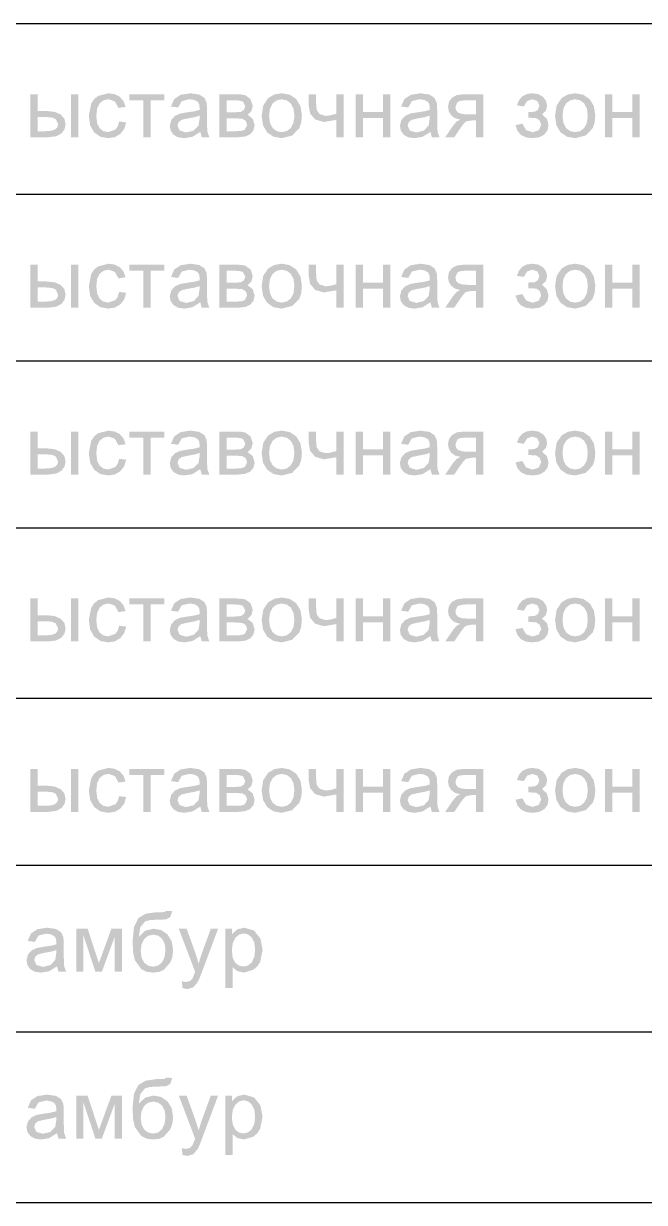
# Model space of a CAD drawing. Header units: millimetres. Extents: x 0 to 420, y 0 to 297.
# Drawn here: x 36.64 to 44.04, y 65.41 to 79.46 of the extents above; entities that cross this region are included whole.
import ezdxf

# ---------------------------------------------------------------- set-up
doc = ezdxf.new("R2010")
doc.units = ezdxf.units.MM
doc.layers.get('0').update_dxf_attribs({"linetype": 'CONTINUOUS'})

msp = doc.modelspace()

# ---------------------------------------------------------------- hatches: boundary and pattern name
at = {"true_color": 0x0000fb}
h = msp.add_hatch(color=0, dxfattribs=at)
h.paths.add_polyline_path([(37.209582, 78.617079), (37.296122, 78.617079), (37.296122, 78.105), (37.209582, 78.105)], flags=0)
h.paths.add_polyline_path([(36.723961, 78.617079), (36.810502, 78.617079), (36.810502, 78.416988), (36.920745, 78.416988), (37.015829, 78.406377), (37.086109, 78.375095), (37.129793, 78.325624), (37.144538, 78.260442), (37.132274, 78.200567), (37.096031, 78.150199), (37.032779, 78.116231), (36.940589, 78.105), (36.723961, 78.105)], flags=0)
h.paths.add_polyline_path([(36.810502, 78.176658), (36.902003, 78.176658), (36.972283, 78.181619), (37.019412, 78.196501), (37.045733, 78.222409), (37.05469, 78.259891), (37.028232, 78.318871), (36.986408, 78.338715), (36.913579, 78.34533), (36.810502, 78.34533)], flags=0)
for points in [[(37.782221, 78.292413), (37.867108, 78.281389), (37.842235, 78.202496), (37.79545, 78.143034), (37.731303, 78.105827), (37.654339, 78.093424), (37.559186, 78.110443), (37.485116, 78.161775), (37.437023, 78.245353), (37.421175, 78.35911), (37.448736, 78.50408), (37.483394, 78.558305), (37.532521, 78.597235), (37.654891, 78.628654), (37.730407, 78.617974), (37.791041, 78.586211), (37.834518, 78.535292), (37.859391, 78.466597), (37.774504, 78.453919), (37.732061, 78.531089), (37.658198, 78.557547), (37.598529, 78.545627), (37.551262, 78.510143), (37.520532, 78.44944), (37.510472, 78.361866), (37.520118, 78.272156), (37.549608, 78.211384), (37.595221, 78.176658), (37.653237, 78.165082), (37.738675, 78.19595), (37.766443, 78.235707)], [(37.905563, 78.617079), (38.32173, 78.617079), (38.32173, 78.545421), (38.156917, 78.545421), (38.156917, 78.105), (38.070928, 78.105), (38.070928, 78.545421), (37.905563, 78.545421)], [(40.041543, 78.617079), (40.128635, 78.617079), (40.128635, 78.520065), (40.1358, 78.429114), (40.171629, 78.380056), (40.243287, 78.35911), (40.299511, 78.365449), (40.370618, 78.385017), (40.370618, 78.617079), (40.45771, 78.617079), (40.45771, 78.105), (40.370618, 78.105), (40.370618, 78.311705), (40.221239, 78.28635), (40.118161, 78.316115), (40.057528, 78.388324), (40.041543, 78.483133)], [(40.600048, 78.617079), (40.68714, 78.617079), (40.68714, 78.40431), (40.92747, 78.40431), (40.92747, 78.617079), (41.014562, 78.617079), (41.014562, 78.105), (40.92747, 78.105), (40.92747, 78.3321), (40.68714, 78.3321), (40.68714, 78.105), (40.600048, 78.105)], [(42.659489, 78.33651), (42.659489, 78.40431), (42.734454, 78.408719), (42.771937, 78.43187), (42.790127, 78.480377), (42.766425, 78.536601), (42.706342, 78.557547), (42.643848, 78.535774), (42.603265, 78.471007), (42.521134, 78.484787), (42.547058, 78.547729), (42.586728, 78.592687), (42.640041, 78.619663), (42.706893, 78.628654), (42.779998, 78.617492), (42.835327, 78.584006), (42.870329, 78.534879), (42.88218, 78.47707), (42.866952, 78.42057), (42.821546, 78.3773), (42.879424, 78.324383), (42.898716, 78.248316), (42.886038, 78.185753), (42.848556, 78.136419), (42.788198, 78.104173), (42.707996, 78.093424), (42.629637, 78.103148), (42.569779, 78.132354), (42.528317, 78.181093), (42.505149, 78.249418), (42.586728, 78.266506), (42.631377, 78.190438), (42.709649, 78.163429), (42.78241, 78.188233), (42.811624, 78.251623), (42.793434, 78.303437), (42.754298, 78.331549), (42.679333, 78.337061)], [(43.570189, 78.617079), (43.657281, 78.617079), (43.657281, 78.40431), (43.897611, 78.40431), (43.897611, 78.617079), (43.984703, 78.617079), (43.984703, 78.105), (43.897611, 78.105), (43.897611, 78.3321), (43.657281, 78.3321), (43.657281, 78.105), (43.570189, 78.105)], [(37.782221, 76.260413), (37.867108, 76.249389), (37.842235, 76.170496), (37.79545, 76.111034), (37.731303, 76.073827), (37.654339, 76.061424), (37.559186, 76.078443), (37.485116, 76.129775), (37.437023, 76.213353), (37.421175, 76.32711), (37.448736, 76.47208), (37.483394, 76.526305), (37.532521, 76.565235), (37.654891, 76.596654), (37.730407, 76.585974), (37.791041, 76.554211), (37.834518, 76.503292), (37.859391, 76.434597), (37.774504, 76.421919), (37.732061, 76.499089), (37.658198, 76.525547), (37.598529, 76.513627), (37.551262, 76.478143), (37.520532, 76.41744), (37.510472, 76.329866), (37.520118, 76.240156), (37.549608, 76.179384), (37.595221, 76.144658), (37.653237, 76.133082), (37.738675, 76.16395), (37.766443, 76.203707)], [(37.905563, 76.585079), (38.32173, 76.585079), (38.32173, 76.513421), (38.156917, 76.513421), (38.156917, 76.073), (38.070928, 76.073), (38.070928, 76.513421), (37.905563, 76.513421)], [(40.041543, 76.585079), (40.128635, 76.585079), (40.128635, 76.488065), (40.1358, 76.397114), (40.171629, 76.348056), (40.243287, 76.32711), (40.299511, 76.333449), (40.370618, 76.353017), (40.370618, 76.585079), (40.45771, 76.585079), (40.45771, 76.073), (40.370618, 76.073), (40.370618, 76.279705), (40.221239, 76.25435), (40.118161, 76.284115), (40.057528, 76.356324), (40.041543, 76.451133)], [(40.600048, 76.585079), (40.68714, 76.585079), (40.68714, 76.37231), (40.92747, 76.37231), (40.92747, 76.585079), (41.014562, 76.585079), (41.014562, 76.073), (40.92747, 76.073), (40.92747, 76.3001), (40.68714, 76.3001), (40.68714, 76.073), (40.600048, 76.073)], [(42.659489, 76.30451), (42.659489, 76.37231), (42.734454, 76.376719), (42.771937, 76.39987), (42.790127, 76.448377), (42.766425, 76.504601), (42.706342, 76.525547), (42.643848, 76.503774), (42.603265, 76.439007), (42.521134, 76.452787), (42.547058, 76.515729), (42.586728, 76.560687), (42.640041, 76.587663), (42.706893, 76.596654), (42.779998, 76.585492), (42.835327, 76.552006), (42.870329, 76.502879), (42.88218, 76.44507), (42.866952, 76.38857), (42.821546, 76.3453), (42.879424, 76.292383), (42.898716, 76.216316), (42.886038, 76.153753), (42.848556, 76.104419), (42.788198, 76.072173), (42.707996, 76.061424), (42.629637, 76.071148), (42.569779, 76.100354), (42.528317, 76.149093), (42.505149, 76.217418), (42.586728, 76.234506), (42.631377, 76.158438), (42.709649, 76.131429), (42.78241, 76.156233), (42.811624, 76.219623), (42.793434, 76.271437), (42.754298, 76.299549), (42.679333, 76.305061)], [(43.570189, 76.585079), (43.657281, 76.585079), (43.657281, 76.37231), (43.897611, 76.37231), (43.897611, 76.585079), (43.984703, 76.585079), (43.984703, 76.073), (43.897611, 76.073), (43.897611, 76.3001), (43.657281, 76.3001), (43.657281, 76.073), (43.570189, 76.073)], [(37.782221, 74.270746), (37.867108, 74.259722), (37.842235, 74.180829), (37.79545, 74.121367), (37.731303, 74.08416), (37.654339, 74.071758), (37.559186, 74.088776), (37.485116, 74.140108), (37.437023, 74.223686), (37.421175, 74.337443), (37.448736, 74.482413), (37.483394, 74.536639), (37.532521, 74.575568), (37.654891, 74.606988), (37.730407, 74.596308), (37.791041, 74.564544), (37.834518, 74.513625), (37.859391, 74.44493), (37.774504, 74.432252), (37.732061, 74.509422), (37.658198, 74.535881), (37.598529, 74.523961), (37.551262, 74.488476), (37.520532, 74.427774), (37.510472, 74.340199), (37.520118, 74.250489), (37.549608, 74.189718), (37.595221, 74.154991), (37.653237, 74.143416), (37.738675, 74.174284), (37.766443, 74.21404)], [(37.905563, 74.595412), (38.32173, 74.595412), (38.32173, 74.523754), (38.156917, 74.523754), (38.156917, 74.083333), (38.070928, 74.083333), (38.070928, 74.523754), (37.905563, 74.523754)], [(40.041543, 74.595412), (40.128635, 74.595412), (40.128635, 74.498398), (40.1358, 74.407448), (40.171629, 74.358389), (40.243287, 74.337443), (40.299511, 74.343782), (40.370618, 74.36335), (40.370618, 74.595412), (40.45771, 74.595412), (40.45771, 74.083333), (40.370618, 74.083333), (40.370618, 74.290039), (40.221239, 74.264683), (40.118161, 74.294448), (40.057528, 74.366658), (40.041543, 74.461467)], [(40.600048, 74.595412), (40.68714, 74.595412), (40.68714, 74.382643), (40.92747, 74.382643), (40.92747, 74.595412), (41.014562, 74.595412), (41.014562, 74.083333), (40.92747, 74.083333), (40.92747, 74.310434), (40.68714, 74.310434), (40.68714, 74.083333), (40.600048, 74.083333)], [(42.659489, 74.314843), (42.659489, 74.382643), (42.734454, 74.387053), (42.771937, 74.410204), (42.790127, 74.458711), (42.766425, 74.514935), (42.706342, 74.535881), (42.643848, 74.514108), (42.603265, 74.44934), (42.521134, 74.46312), (42.547058, 74.526062), (42.586728, 74.571021), (42.640041, 74.597996), (42.706893, 74.606988), (42.779998, 74.595825), (42.835327, 74.562339), (42.870329, 74.513212), (42.88218, 74.455403), (42.866952, 74.398904), (42.821546, 74.355633), (42.879424, 74.302717), (42.898716, 74.226649), (42.886038, 74.164086), (42.848556, 74.114752), (42.788198, 74.082506), (42.707996, 74.071758), (42.629637, 74.081481), (42.569779, 74.110687), (42.528317, 74.159427), (42.505149, 74.227751), (42.586728, 74.244839), (42.631377, 74.168771), (42.709649, 74.141762), (42.78241, 74.166567), (42.811624, 74.229956), (42.793434, 74.281771), (42.754298, 74.309883), (42.679333, 74.315395)], [(43.570189, 74.595412), (43.657281, 74.595412), (43.657281, 74.382643), (43.897611, 74.382643), (43.897611, 74.595412), (43.984703, 74.595412), (43.984703, 74.083333), (43.897611, 74.083333), (43.897611, 74.310434), (43.657281, 74.310434), (43.657281, 74.083333), (43.570189, 74.083333)], [(37.782221, 72.28108), (37.867108, 72.270055), (37.842235, 72.191163), (37.79545, 72.1317), (37.731303, 72.094493), (37.654339, 72.082091), (37.559186, 72.09911), (37.485116, 72.150442), (37.437023, 72.23402), (37.421175, 72.347777), (37.448736, 72.492746), (37.483394, 72.546972), (37.532521, 72.585902), (37.654891, 72.617321), (37.730407, 72.606641), (37.791041, 72.574877), (37.834518, 72.523959), (37.859391, 72.455264), (37.774504, 72.442586), (37.732061, 72.519756), (37.658198, 72.546214), (37.598529, 72.534294), (37.551262, 72.49881), (37.520532, 72.438107), (37.510472, 72.350533), (37.520118, 72.260822), (37.549608, 72.200051), (37.595221, 72.165324), (37.653237, 72.153749), (37.738675, 72.184617), (37.766443, 72.224373)], [(37.905563, 72.605745), (38.32173, 72.605745), (38.32173, 72.534087), (38.156917, 72.534087), (38.156917, 72.093666), (38.070928, 72.093666), (38.070928, 72.534087), (37.905563, 72.534087)], [(40.041543, 72.605745), (40.128635, 72.605745), (40.128635, 72.508731), (40.1358, 72.417781), (40.171629, 72.368723), (40.243287, 72.347777), (40.299511, 72.354116), (40.370618, 72.373684), (40.370618, 72.605745), (40.45771, 72.605745), (40.45771, 72.093666), (40.370618, 72.093666), (40.370618, 72.300372), (40.221239, 72.275016), (40.118161, 72.304782), (40.057528, 72.376991), (40.041543, 72.4718)], [(40.600048, 72.605745), (40.68714, 72.605745), (40.68714, 72.392976), (40.92747, 72.392976), (40.92747, 72.605745), (41.014562, 72.605745), (41.014562, 72.093666), (40.92747, 72.093666), (40.92747, 72.320767), (40.68714, 72.320767), (40.68714, 72.093666), (40.600048, 72.093666)], [(42.659489, 72.325177), (42.659489, 72.392976), (42.734454, 72.397386), (42.771937, 72.420537), (42.790127, 72.469044), (42.766425, 72.525268), (42.706342, 72.546214), (42.643848, 72.524441), (42.603265, 72.459673), (42.521134, 72.473454), (42.547058, 72.536396), (42.586728, 72.581354), (42.640041, 72.608329), (42.706893, 72.617321), (42.779998, 72.606159), (42.835327, 72.572672), (42.870329, 72.523545), (42.88218, 72.465737), (42.866952, 72.409237), (42.821546, 72.365967), (42.879424, 72.31305), (42.898716, 72.236982), (42.886038, 72.174419), (42.848556, 72.125086), (42.788198, 72.09284), (42.707996, 72.082091), (42.629637, 72.091815), (42.569779, 72.12102), (42.528317, 72.16976), (42.505149, 72.238085), (42.586728, 72.255172), (42.631377, 72.179105), (42.709649, 72.152095), (42.78241, 72.1769), (42.811624, 72.24029), (42.793434, 72.292104), (42.754298, 72.320216), (42.679333, 72.325728)], [(43.570189, 72.605745), (43.657281, 72.605745), (43.657281, 72.392976), (43.897611, 72.392976), (43.897611, 72.605745), (43.984703, 72.605745), (43.984703, 72.093666), (43.897611, 72.093666), (43.897611, 72.320767), (43.657281, 72.320767), (43.657281, 72.093666), (43.570189, 72.093666)], [(37.782221, 70.24908), (37.867109, 70.238055), (37.842235, 70.159163), (37.795451, 70.0997), (37.731303, 70.062493), (37.65434, 70.050091), (37.559186, 70.06711), (37.485116, 70.118442), (37.437023, 70.20202), (37.421175, 70.315777), (37.448736, 70.460746), (37.483394, 70.514972), (37.532521, 70.553902), (37.654891, 70.585321), (37.730407, 70.574641), (37.791041, 70.542877), (37.834518, 70.491959), (37.859392, 70.423264), (37.774504, 70.410586), (37.732061, 70.487756), (37.658198, 70.514214), (37.598529, 70.502294), (37.551262, 70.46681), (37.520532, 70.406107), (37.510472, 70.318533), (37.520119, 70.228822), (37.549609, 70.168051), (37.595222, 70.133324), (37.653237, 70.121749), (37.738675, 70.152617), (37.766443, 70.192373)], [(37.905563, 70.573745), (38.321731, 70.573745), (38.321731, 70.502087), (38.156917, 70.502087), (38.156917, 70.061666), (38.070928, 70.061666), (38.070928, 70.502087), (37.905563, 70.502087)], [(40.041543, 70.573745), (40.128635, 70.573745), (40.128635, 70.476731), (40.135801, 70.385781), (40.17163, 70.336723), (40.243288, 70.315777), (40.299511, 70.322116), (40.370618, 70.341684), (40.370618, 70.573745), (40.45771, 70.573745), (40.45771, 70.061666), (40.370618, 70.061666), (40.370618, 70.268372), (40.221239, 70.243016), (40.118162, 70.272782), (40.057528, 70.344991), (40.041543, 70.4398)], [(40.600048, 70.573745), (40.68714, 70.573745), (40.68714, 70.360976), (40.92747, 70.360976), (40.92747, 70.573745), (41.014562, 70.573745), (41.014562, 70.061666), (40.92747, 70.061666), (40.92747, 70.288767), (40.68714, 70.288767), (40.68714, 70.061666), (40.600048, 70.061666)], [(42.659489, 70.293177), (42.659489, 70.360976), (42.734454, 70.365386), (42.771937, 70.388537), (42.790127, 70.437044), (42.766425, 70.493268), (42.706342, 70.514214), (42.643848, 70.492441), (42.603265, 70.427673), (42.521134, 70.441454), (42.547058, 70.504396), (42.586729, 70.549354), (42.640042, 70.576329), (42.706894, 70.585321), (42.779999, 70.574159), (42.835327, 70.540672), (42.870329, 70.491545), (42.88218, 70.433737), (42.866953, 70.377237), (42.821546, 70.333967), (42.879424, 70.28105), (42.898717, 70.204982), (42.886039, 70.142419), (42.848556, 70.093086), (42.788198, 70.06084), (42.707996, 70.050091), (42.629637, 70.059815), (42.569779, 70.08902), (42.528317, 70.13776), (42.505149, 70.206085), (42.586729, 70.223172), (42.631377, 70.147105), (42.70965, 70.120095), (42.78241, 70.1449), (42.811624, 70.20829), (42.793434, 70.260104), (42.754298, 70.288216), (42.679333, 70.293728)], [(43.570189, 70.573745), (43.657281, 70.573745), (43.657281, 70.360976), (43.897611, 70.360976), (43.897611, 70.573745), (43.984703, 70.573745), (43.984703, 70.061666), (43.897611, 70.061666), (43.897611, 70.288767), (43.657281, 70.288767), (43.657281, 70.061666), (43.570189, 70.061666)], [(37.27163, 68.668745), (37.406678, 68.668745), (37.541175, 68.259192), (37.690554, 68.668745), (37.81568, 68.668745), (37.81568, 68.156666), (37.728588, 68.156666), (37.728588, 68.568975), (37.577004, 68.156666), (37.499282, 68.156666), (37.356518, 68.588819), (37.356518, 68.156666), (37.27163, 68.156666)], [(38.538078, 67.959331), (38.528707, 68.040911), (38.578316, 68.033194), (38.624067, 68.043116), (38.65273, 68.069574), (38.663548, 68.092588), (38.67974, 68.134618), (38.687457, 68.155564), (38.492878, 68.668745), (38.586585, 68.668745), (38.692969, 68.372192), (38.729901, 68.25368), (38.76573, 68.370538), (38.875421, 68.668745), (38.961962, 68.668745), (38.767383, 68.147847), (38.73934, 68.076671), (38.718325, 68.031541), (38.665408, 67.968702), (38.594302, 67.948858)], [(37.27163, 66.679079), (37.406678, 66.679079), (37.541175, 66.269526), (37.690554, 66.679079), (37.81568, 66.679079), (37.81568, 66.167), (37.728588, 66.167), (37.728588, 66.579309), (37.577004, 66.167), (37.499282, 66.167), (37.356518, 66.599153), (37.356518, 66.167), (37.27163, 66.167)], [(38.538078, 65.969665), (38.528707, 66.051245), (38.578316, 66.043528), (38.624067, 66.053449), (38.65273, 66.079908), (38.663548, 66.102921), (38.67974, 66.144951), (38.687457, 66.165897), (38.492878, 66.679079), (38.586585, 66.679079), (38.692969, 66.382525), (38.729901, 66.264014), (38.76573, 66.380871), (38.875421, 66.679079), (38.961962, 66.679079), (38.767383, 66.15818), (38.73934, 66.087005), (38.718325, 66.041874), (38.665408, 65.979035), (38.594302, 65.959192)]]:
    msp.add_hatch(color=0, dxfattribs=at).paths.add_polyline_path(points, flags=0)
h = msp.add_hatch(color=0, dxfattribs=at)
h.paths.add_polyline_path([(38.749385, 78.168389), (38.656229, 78.109961), (38.560318, 78.093424), (38.485628, 78.103759), (38.430782, 78.134765), (38.396814, 78.181619), (38.385583, 78.240047), (38.40267, 78.308398), (38.447319, 78.358559), (38.510157, 78.387222), (38.587328, 78.400451), (38.67814, 78.41368), (38.741668, 78.430217), (38.742219, 78.452817), (38.736087, 78.497947), (38.717966, 78.527782), (38.676211, 78.549624), (38.618747, 78.556996), (38.528348, 78.535499), (38.485353, 78.459431), (38.400466, 78.471007), (38.438499, 78.559201), (38.515118, 78.610464), (38.631425, 78.628654), (38.737809, 78.61322), (38.798443, 78.574084), (38.825453, 78.515655), (38.829862, 78.435178), (38.829862, 78.319422), (38.831171, 78.220686), (38.835374, 78.166185), (38.857423, 78.105), (38.766473, 78.105)], flags=0)
h.paths.add_polyline_path([(38.741668, 78.361866), (38.682619, 78.343952), (38.600005, 78.329344), (38.524489, 78.311705), (38.490314, 78.283593), (38.478187, 78.242252), (38.504094, 78.184375), (38.581264, 78.161224), (38.670561, 78.183272), (38.727887, 78.243355), (38.741668, 78.330447)], flags=0)
h = msp.add_hatch(color=0, dxfattribs=at)
h.paths.add_polyline_path([(38.976667, 78.617079), (39.176758, 78.617079), (39.240906, 78.613909), (39.28645, 78.604952), (39.348186, 78.559752), (39.374093, 78.48148), (39.358659, 78.416988), (39.313459, 78.371788), (39.37299, 78.326588), (39.397244, 78.248316), (39.381603, 78.184788), (39.344879, 78.140277), (39.287001, 78.11375), (39.207626, 78.105), (38.976667, 78.105)], flags=0)
h.paths.add_polyline_path([(39.063759, 78.401554), (39.156363, 78.401554), (39.231879, 78.407066), (39.269362, 78.430768), (39.285898, 78.473211), (39.257235, 78.529435), (39.218306, 78.541355), (39.159119, 78.545421), (39.063759, 78.545421)], flags=0)
h.paths.add_polyline_path([(39.063759, 78.176658), (39.17786, 78.176658), (39.239941, 78.180861), (39.279284, 78.193745), (39.307947, 78.252725), (39.291962, 78.297925), (39.250621, 78.324935), (39.16849, 78.330447), (39.063759, 78.330447)], flags=0)
h = msp.add_hatch(color=0, dxfattribs=at)
h.paths.add_polyline_path([(39.480224, 78.361315), (39.499792, 78.484994), (39.559048, 78.571879), (39.632291, 78.614323), (39.720003, 78.628654), (39.815983, 78.611291), (39.892533, 78.559201), (39.942901, 78.476863), (39.959781, 78.368481), (39.95234, 78.279735), (39.930016, 78.212487), (39.844026, 78.124843), (39.720003, 78.093424), (39.622851, 78.110512), (39.54637, 78.162326), (39.496761, 78.246318)], flags=0)
h.paths.add_polyline_path([(39.56897, 78.361315), (39.579719, 78.274843), (39.611965, 78.213589), (39.660403, 78.17714), (39.720003, 78.165082), (39.779121, 78.177209), (39.82749, 78.21414), (39.859736, 78.276083), (39.870485, 78.364071), (39.859736, 78.447167), (39.82749, 78.507938), (39.779121, 78.544663), (39.720003, 78.556996), (39.660403, 78.544663), (39.611965, 78.507938), (39.579719, 78.446822)], flags=0)
h = msp.add_hatch(color=0, dxfattribs=at)
h.paths.add_polyline_path([(41.491364, 78.168389), (41.398209, 78.109961), (41.302297, 78.093424), (41.227608, 78.103759), (41.172762, 78.134765), (41.138793, 78.181619), (41.127562, 78.240047), (41.14465, 78.308398), (41.189298, 78.358559), (41.252137, 78.387222), (41.329307, 78.400451), (41.42012, 78.41368), (41.483647, 78.430217), (41.484198, 78.452817), (41.478066, 78.497947), (41.459945, 78.527782), (41.41819, 78.549624), (41.360726, 78.556996), (41.270327, 78.535499), (41.227332, 78.459431), (41.142445, 78.471007), (41.180479, 78.559201), (41.257098, 78.610464), (41.373404, 78.628654), (41.479789, 78.61322), (41.540422, 78.574084), (41.567432, 78.515655), (41.571842, 78.435178), (41.571842, 78.319422), (41.573151, 78.220686), (41.577354, 78.166185), (41.599402, 78.105), (41.508452, 78.105)], flags=0)
h.paths.add_polyline_path([(41.483647, 78.361866), (41.424598, 78.343952), (41.341985, 78.329344), (41.266468, 78.311705), (41.232293, 78.283593), (41.220166, 78.242252), (41.246073, 78.184375), (41.323244, 78.161224), (41.41254, 78.183272), (41.469867, 78.243355), (41.483647, 78.330447)], flags=0)
h = msp.add_hatch(color=0, dxfattribs=at)
h.paths.add_polyline_path([(42.121584, 78.617079), (42.121584, 78.105), (42.035044, 78.105), (42.035044, 78.30454), (41.984883, 78.30454), (41.916532, 78.292413), (41.889178, 78.267677), (41.851489, 78.216896), (41.775421, 78.105), (41.667934, 78.105), (41.761641, 78.242804), (41.80436, 78.292275), (41.847079, 78.314461), (41.782243, 78.33272), (41.736836, 78.367929), (41.709827, 78.414507), (41.701007, 78.467699), (41.712652, 78.52792), (41.747861, 78.575738), (41.805187, 78.606743), (41.884011, 78.617079)], flags=0)
h.paths.add_polyline_path([(42.035044, 78.545421), (41.911571, 78.545421), (41.847562, 78.539288), (41.81125, 78.521167), (41.789202, 78.464943), (41.79747, 78.425118), (41.822275, 78.397695), (41.867888, 78.381572), (41.939132, 78.376198), (42.035044, 78.376198)], flags=0)
h = msp.add_hatch(color=0, dxfattribs=at)
h.paths.add_polyline_path([(42.976349, 78.361315), (42.995917, 78.484994), (43.055173, 78.571879), (43.128415, 78.614323), (43.216128, 78.628654), (43.312108, 78.611291), (43.388658, 78.559201), (43.439025, 78.476863), (43.455906, 78.368481), (43.448465, 78.279735), (43.426141, 78.212487), (43.340151, 78.124843), (43.216128, 78.093424), (43.118976, 78.110512), (43.042495, 78.162326), (42.992885, 78.246318)], flags=0)
h.paths.add_polyline_path([(43.065095, 78.361315), (43.075843, 78.274843), (43.108089, 78.213589), (43.156527, 78.17714), (43.216128, 78.165082), (43.275245, 78.177209), (43.323615, 78.21414), (43.355861, 78.276083), (43.366609, 78.364071), (43.355861, 78.447167), (43.323615, 78.507938), (43.275245, 78.544663), (43.216128, 78.556996), (43.156527, 78.544663), (43.108089, 78.507938), (43.075843, 78.446822)], flags=0)
h = msp.add_hatch(color=0, dxfattribs=at)
h.paths.add_polyline_path([(37.209582, 76.585079), (37.296122, 76.585079), (37.296122, 76.073), (37.209582, 76.073)], flags=0)
h.paths.add_polyline_path([(36.723961, 76.585079), (36.810502, 76.585079), (36.810502, 76.384988), (36.920745, 76.384988), (37.015829, 76.374377), (37.086109, 76.343095), (37.129793, 76.293624), (37.144538, 76.228442), (37.132274, 76.168567), (37.096031, 76.118199), (37.032779, 76.084231), (36.940589, 76.073), (36.723961, 76.073)], flags=0)
h.paths.add_polyline_path([(36.810502, 76.144658), (36.902003, 76.144658), (36.972283, 76.149619), (37.019412, 76.164501), (37.045733, 76.190409), (37.05469, 76.227891), (37.028232, 76.286871), (36.986408, 76.306715), (36.913579, 76.31333), (36.810502, 76.31333)], flags=0)
h = msp.add_hatch(color=0, dxfattribs=at)
h.paths.add_polyline_path([(38.749385, 76.136389), (38.656229, 76.077961), (38.560318, 76.061424), (38.485628, 76.071759), (38.430782, 76.102765), (38.396814, 76.149619), (38.385583, 76.208047), (38.40267, 76.276398), (38.447319, 76.326559), (38.510157, 76.355222), (38.587328, 76.368451), (38.67814, 76.38168), (38.741668, 76.398217), (38.742219, 76.420817), (38.736087, 76.465947), (38.717966, 76.495782), (38.676211, 76.517624), (38.618747, 76.524996), (38.528348, 76.503499), (38.485353, 76.427431), (38.400466, 76.439007), (38.438499, 76.527201), (38.515118, 76.578464), (38.631425, 76.596654), (38.737809, 76.58122), (38.798443, 76.542084), (38.825453, 76.483655), (38.829862, 76.403178), (38.829862, 76.287422), (38.831171, 76.188686), (38.835374, 76.134185), (38.857423, 76.073), (38.766473, 76.073)], flags=0)
h.paths.add_polyline_path([(38.741668, 76.329866), (38.682619, 76.311952), (38.600005, 76.297344), (38.524489, 76.279705), (38.490314, 76.251593), (38.478187, 76.210252), (38.504094, 76.152375), (38.581264, 76.129224), (38.670561, 76.151272), (38.727887, 76.211355), (38.741668, 76.298447)], flags=0)
h = msp.add_hatch(color=0, dxfattribs=at)
h.paths.add_polyline_path([(38.976667, 76.585079), (39.176758, 76.585079), (39.240906, 76.581909), (39.28645, 76.572952), (39.348186, 76.527752), (39.374093, 76.44948), (39.358659, 76.384988), (39.313459, 76.339788), (39.37299, 76.294588), (39.397244, 76.216316), (39.381603, 76.152788), (39.344879, 76.108277), (39.287001, 76.08175), (39.207626, 76.073), (38.976667, 76.073)], flags=0)
h.paths.add_polyline_path([(39.063759, 76.369554), (39.156363, 76.369554), (39.231879, 76.375066), (39.269362, 76.398768), (39.285898, 76.441212), (39.257235, 76.497435), (39.218306, 76.509355), (39.159119, 76.513421), (39.063759, 76.513421)], flags=0)
h.paths.add_polyline_path([(39.063759, 76.144658), (39.17786, 76.144658), (39.239941, 76.148861), (39.279284, 76.161745), (39.307947, 76.220725), (39.291962, 76.265925), (39.250621, 76.292935), (39.16849, 76.298447), (39.063759, 76.298447)], flags=0)
h = msp.add_hatch(color=0, dxfattribs=at)
h.paths.add_polyline_path([(39.480224, 76.329315), (39.499792, 76.452994), (39.559048, 76.539879), (39.632291, 76.582323), (39.720003, 76.596654), (39.815983, 76.579291), (39.892533, 76.527201), (39.942901, 76.444863), (39.959781, 76.336481), (39.95234, 76.247735), (39.930016, 76.180487), (39.844026, 76.092843), (39.720003, 76.061424), (39.622851, 76.078512), (39.54637, 76.130326), (39.496761, 76.214318)], flags=0)
h.paths.add_polyline_path([(39.56897, 76.329315), (39.579719, 76.242843), (39.611965, 76.181589), (39.660403, 76.14514), (39.720003, 76.133082), (39.779121, 76.145209), (39.82749, 76.18214), (39.859736, 76.244083), (39.870485, 76.332071), (39.859736, 76.415167), (39.82749, 76.475938), (39.779121, 76.512663), (39.720003, 76.524996), (39.660403, 76.512663), (39.611965, 76.475938), (39.579719, 76.414822)], flags=0)
h = msp.add_hatch(color=0, dxfattribs=at)
h.paths.add_polyline_path([(41.491364, 76.136389), (41.398209, 76.077961), (41.302297, 76.061424), (41.227608, 76.071759), (41.172762, 76.102765), (41.138793, 76.149619), (41.127562, 76.208047), (41.14465, 76.276398), (41.189298, 76.326559), (41.252137, 76.355222), (41.329307, 76.368451), (41.42012, 76.38168), (41.483647, 76.398217), (41.484198, 76.420817), (41.478066, 76.465947), (41.459945, 76.495782), (41.41819, 76.517624), (41.360726, 76.524996), (41.270327, 76.503499), (41.227332, 76.427431), (41.142445, 76.439007), (41.180479, 76.527201), (41.257098, 76.578464), (41.373404, 76.596654), (41.479789, 76.58122), (41.540422, 76.542084), (41.567432, 76.483655), (41.571842, 76.403178), (41.571842, 76.287422), (41.573151, 76.188686), (41.577354, 76.134185), (41.599402, 76.073), (41.508452, 76.073)], flags=0)
h.paths.add_polyline_path([(41.483647, 76.329866), (41.424598, 76.311952), (41.341985, 76.297344), (41.266468, 76.279705), (41.232293, 76.251593), (41.220166, 76.210252), (41.246073, 76.152375), (41.323244, 76.129224), (41.41254, 76.151272), (41.469867, 76.211355), (41.483647, 76.298447)], flags=0)
h = msp.add_hatch(color=0, dxfattribs=at)
h.paths.add_polyline_path([(42.121584, 76.585079), (42.121584, 76.073), (42.035044, 76.073), (42.035044, 76.27254), (41.984883, 76.27254), (41.916532, 76.260413), (41.889178, 76.235677), (41.851489, 76.184896), (41.775421, 76.073), (41.667934, 76.073), (41.761641, 76.210804), (41.80436, 76.260275), (41.847079, 76.282462), (41.782243, 76.300721), (41.736836, 76.335929), (41.709827, 76.382507), (41.701007, 76.435699), (41.712652, 76.49592), (41.747861, 76.543738), (41.805187, 76.574743), (41.884011, 76.585079)], flags=0)
h.paths.add_polyline_path([(42.035044, 76.513421), (41.911571, 76.513421), (41.847562, 76.507288), (41.81125, 76.489167), (41.789202, 76.432943), (41.79747, 76.393118), (41.822275, 76.365695), (41.867888, 76.349572), (41.939132, 76.344198), (42.035044, 76.344198)], flags=0)
h = msp.add_hatch(color=0, dxfattribs=at)
h.paths.add_polyline_path([(42.976349, 76.329315), (42.995917, 76.452994), (43.055173, 76.539879), (43.128415, 76.582323), (43.216128, 76.596654), (43.312108, 76.579291), (43.388658, 76.527201), (43.439025, 76.444863), (43.455906, 76.336481), (43.448465, 76.247735), (43.426141, 76.180487), (43.340151, 76.092843), (43.216128, 76.061424), (43.118976, 76.078512), (43.042495, 76.130326), (42.992885, 76.214318)], flags=0)
h.paths.add_polyline_path([(43.065095, 76.329315), (43.075843, 76.242843), (43.108089, 76.181589), (43.156527, 76.14514), (43.216128, 76.133082), (43.275245, 76.145209), (43.323615, 76.18214), (43.355861, 76.244083), (43.366609, 76.332071), (43.355861, 76.415167), (43.323615, 76.475938), (43.275245, 76.512663), (43.216128, 76.524996), (43.156527, 76.512663), (43.108089, 76.475938), (43.075843, 76.414822)], flags=0)
h = msp.add_hatch(color=0, dxfattribs=at)
h.paths.add_polyline_path([(37.209582, 74.595412), (37.296122, 74.595412), (37.296122, 74.083333), (37.209582, 74.083333)], flags=0)
h.paths.add_polyline_path([(36.723961, 74.595412), (36.810502, 74.595412), (36.810502, 74.395321), (36.920745, 74.395321), (37.015829, 74.38471), (37.086109, 74.353429), (37.129793, 74.303957), (37.144538, 74.238776), (37.132274, 74.1789), (37.096031, 74.128533), (37.032779, 74.094564), (36.940589, 74.083333), (36.723961, 74.083333)], flags=0)
h.paths.add_polyline_path([(36.810502, 74.154991), (36.902003, 74.154991), (36.972283, 74.159952), (37.019412, 74.174835), (37.045733, 74.200742), (37.05469, 74.238225), (37.028232, 74.297205), (36.986408, 74.317048), (36.913579, 74.323663), (36.810502, 74.323663)], flags=0)
h = msp.add_hatch(color=0, dxfattribs=at)
h.paths.add_polyline_path([(38.749385, 74.146723), (38.656229, 74.088294), (38.560318, 74.071758), (38.485628, 74.082093), (38.430782, 74.113099), (38.396814, 74.159952), (38.385583, 74.218381), (38.40267, 74.286731), (38.447319, 74.336892), (38.510157, 74.365555), (38.587328, 74.378784), (38.67814, 74.392014), (38.741668, 74.40855), (38.742219, 74.43115), (38.736087, 74.476281), (38.717966, 74.506115), (38.676211, 74.527957), (38.618747, 74.53533), (38.528348, 74.513832), (38.485353, 74.437764), (38.400466, 74.44934), (38.438499, 74.537534), (38.515118, 74.588797), (38.631425, 74.606988), (38.737809, 74.591554), (38.798443, 74.552417), (38.825453, 74.493988), (38.829862, 74.413511), (38.829862, 74.297756), (38.831171, 74.199019), (38.835374, 74.144518), (38.857423, 74.083333), (38.766473, 74.083333)], flags=0)
h.paths.add_polyline_path([(38.741668, 74.340199), (38.682619, 74.322285), (38.600005, 74.307678), (38.524489, 74.290039), (38.490314, 74.261927), (38.478187, 74.220586), (38.504094, 74.162708), (38.581264, 74.139557), (38.670561, 74.161606), (38.727887, 74.221688), (38.741668, 74.30878)], flags=0)
h = msp.add_hatch(color=0, dxfattribs=at)
h.paths.add_polyline_path([(38.976667, 74.595412), (39.176758, 74.595412), (39.240906, 74.592243), (39.28645, 74.583285), (39.348186, 74.538086), (39.374093, 74.459813), (39.358659, 74.395321), (39.313459, 74.350121), (39.37299, 74.304922), (39.397244, 74.226649), (39.381603, 74.163121), (39.344879, 74.118611), (39.287001, 74.092084), (39.207626, 74.083333), (38.976667, 74.083333)], flags=0)
h.paths.add_polyline_path([(39.063759, 74.379887), (39.156363, 74.379887), (39.231879, 74.385399), (39.269362, 74.409101), (39.285898, 74.451545), (39.257235, 74.507769), (39.218306, 74.519689), (39.159119, 74.523754), (39.063759, 74.523754)], flags=0)
h.paths.add_polyline_path([(39.063759, 74.154991), (39.17786, 74.154991), (39.239941, 74.159194), (39.279284, 74.172079), (39.307947, 74.231059), (39.291962, 74.276258), (39.250621, 74.303268), (39.16849, 74.30878), (39.063759, 74.30878)], flags=0)
h = msp.add_hatch(color=0, dxfattribs=at)
h.paths.add_polyline_path([(39.480224, 74.339648), (39.499792, 74.463327), (39.559048, 74.550212), (39.632291, 74.592656), (39.720003, 74.606988), (39.815983, 74.589624), (39.892533, 74.537534), (39.942901, 74.455197), (39.959781, 74.346814), (39.95234, 74.258068), (39.930016, 74.19082), (39.844026, 74.103177), (39.720003, 74.071758), (39.622851, 74.088845), (39.54637, 74.140659), (39.496761, 74.224651)], flags=0)
h.paths.add_polyline_path([(39.56897, 74.339648), (39.579719, 74.253176), (39.611965, 74.191922), (39.660403, 74.155473), (39.720003, 74.143416), (39.779121, 74.155542), (39.82749, 74.192474), (39.859736, 74.254416), (39.870485, 74.342404), (39.859736, 74.4255), (39.82749, 74.486271), (39.779121, 74.522996), (39.720003, 74.53533), (39.660403, 74.522996), (39.611965, 74.486271), (39.579719, 74.425155)], flags=0)
h = msp.add_hatch(color=0, dxfattribs=at)
h.paths.add_polyline_path([(41.491364, 74.146723), (41.398209, 74.088294), (41.302297, 74.071758), (41.227608, 74.082093), (41.172762, 74.113099), (41.138793, 74.159952), (41.127562, 74.218381), (41.14465, 74.286731), (41.189298, 74.336892), (41.252137, 74.365555), (41.329307, 74.378784), (41.42012, 74.392014), (41.483647, 74.40855), (41.484198, 74.43115), (41.478066, 74.476281), (41.459945, 74.506115), (41.41819, 74.527957), (41.360726, 74.53533), (41.270327, 74.513832), (41.227332, 74.437764), (41.142445, 74.44934), (41.180479, 74.537534), (41.257098, 74.588797), (41.373404, 74.606988), (41.479789, 74.591554), (41.540422, 74.552417), (41.567432, 74.493988), (41.571842, 74.413511), (41.571842, 74.297756), (41.573151, 74.199019), (41.577354, 74.144518), (41.599402, 74.083333), (41.508452, 74.083333)], flags=0)
h.paths.add_polyline_path([(41.483647, 74.340199), (41.424598, 74.322285), (41.341985, 74.307678), (41.266468, 74.290039), (41.232293, 74.261927), (41.220166, 74.220586), (41.246073, 74.162708), (41.323244, 74.139557), (41.41254, 74.161606), (41.469867, 74.221688), (41.483647, 74.30878)], flags=0)
h = msp.add_hatch(color=0, dxfattribs=at)
h.paths.add_polyline_path([(42.121584, 74.595412), (42.121584, 74.083333), (42.035044, 74.083333), (42.035044, 74.282873), (41.984883, 74.282873), (41.916532, 74.270746), (41.889178, 74.24601), (41.851489, 74.19523), (41.775421, 74.083333), (41.667934, 74.083333), (41.761641, 74.221137), (41.80436, 74.270608), (41.847079, 74.292795), (41.782243, 74.311054), (41.736836, 74.346263), (41.709827, 74.39284), (41.701007, 74.446033), (41.712652, 74.506253), (41.747861, 74.554071), (41.805187, 74.585077), (41.884011, 74.595412)], flags=0)
h.paths.add_polyline_path([(42.035044, 74.523754), (41.911571, 74.523754), (41.847562, 74.517622), (41.81125, 74.499501), (41.789202, 74.443277), (41.79747, 74.403451), (41.822275, 74.376028), (41.867888, 74.359905), (41.939132, 74.354531), (42.035044, 74.354531)], flags=0)
h = msp.add_hatch(color=0, dxfattribs=at)
h.paths.add_polyline_path([(42.976349, 74.339648), (42.995917, 74.463327), (43.055173, 74.550212), (43.128415, 74.592656), (43.216128, 74.606988), (43.312108, 74.589624), (43.388658, 74.537534), (43.439025, 74.455197), (43.455906, 74.346814), (43.448465, 74.258068), (43.426141, 74.19082), (43.340151, 74.103177), (43.216128, 74.071758), (43.118976, 74.088845), (43.042495, 74.140659), (42.992885, 74.224651)], flags=0)
h.paths.add_polyline_path([(43.065095, 74.339648), (43.075843, 74.253176), (43.108089, 74.191922), (43.156527, 74.155473), (43.216128, 74.143416), (43.275245, 74.155542), (43.323615, 74.192474), (43.355861, 74.254416), (43.366609, 74.342404), (43.355861, 74.4255), (43.323615, 74.486271), (43.275245, 74.522996), (43.216128, 74.53533), (43.156527, 74.522996), (43.108089, 74.486271), (43.075843, 74.425155)], flags=0)
h = msp.add_hatch(color=0, dxfattribs=at)
h.paths.add_polyline_path([(37.209582, 72.605745), (37.296122, 72.605745), (37.296122, 72.093666), (37.209582, 72.093666)], flags=0)
h.paths.add_polyline_path([(36.723961, 72.605745), (36.810502, 72.605745), (36.810502, 72.405654), (36.920745, 72.405654), (37.015829, 72.395043), (37.086109, 72.363762), (37.129793, 72.31429), (37.144538, 72.249109), (37.132274, 72.189233), (37.096031, 72.138866), (37.032779, 72.104897), (36.940589, 72.093666), (36.723961, 72.093666)], flags=0)
h.paths.add_polyline_path([(36.810502, 72.165324), (36.902003, 72.165324), (36.972283, 72.170285), (37.019412, 72.185168), (37.045733, 72.211075), (37.05469, 72.248558), (37.028232, 72.307538), (36.986408, 72.327382), (36.913579, 72.333996), (36.810502, 72.333996)], flags=0)
h = msp.add_hatch(color=0, dxfattribs=at)
h.paths.add_polyline_path([(38.749385, 72.157056), (38.656229, 72.098627), (38.560318, 72.082091), (38.485628, 72.092426), (38.430782, 72.123432), (38.396814, 72.170285), (38.385583, 72.228714), (38.40267, 72.297065), (38.447319, 72.347225), (38.510157, 72.375889), (38.587328, 72.389118), (38.67814, 72.402347), (38.741668, 72.418883), (38.742219, 72.441483), (38.736087, 72.486614), (38.717966, 72.516448), (38.676211, 72.53829), (38.618747, 72.545663), (38.528348, 72.524166), (38.485353, 72.448098), (38.400466, 72.459673), (38.438499, 72.547868), (38.515118, 72.599131), (38.631425, 72.617321), (38.737809, 72.601887), (38.798443, 72.562751), (38.825453, 72.504322), (38.829862, 72.423844), (38.829862, 72.308089), (38.831171, 72.209353), (38.835374, 72.154851), (38.857423, 72.093666), (38.766473, 72.093666)], flags=0)
h.paths.add_polyline_path([(38.741668, 72.350533), (38.682619, 72.332618), (38.600005, 72.318011), (38.524489, 72.300372), (38.490314, 72.27226), (38.478187, 72.230919), (38.504094, 72.173041), (38.581264, 72.14989), (38.670561, 72.171939), (38.727887, 72.232021), (38.741668, 72.319113)], flags=0)
h = msp.add_hatch(color=0, dxfattribs=at)
h.paths.add_polyline_path([(38.976667, 72.605745), (39.176758, 72.605745), (39.240906, 72.602576), (39.28645, 72.593619), (39.348186, 72.548419), (39.374093, 72.470146), (39.358659, 72.405654), (39.313459, 72.360455), (39.37299, 72.315255), (39.397244, 72.236982), (39.381603, 72.173455), (39.344879, 72.128944), (39.287001, 72.102417), (39.207626, 72.093666), (38.976667, 72.093666)], flags=0)
h.paths.add_polyline_path([(39.063759, 72.39022), (39.156363, 72.39022), (39.231879, 72.395732), (39.269362, 72.419435), (39.285898, 72.461878), (39.257235, 72.518102), (39.218306, 72.530022), (39.159119, 72.534087), (39.063759, 72.534087)], flags=0)
h.paths.add_polyline_path([(39.063759, 72.165324), (39.17786, 72.165324), (39.239941, 72.169527), (39.279284, 72.182412), (39.307947, 72.241392), (39.291962, 72.286592), (39.250621, 72.313601), (39.16849, 72.319113), (39.063759, 72.319113)], flags=0)
h = msp.add_hatch(color=0, dxfattribs=at)
h.paths.add_polyline_path([(39.480224, 72.349981), (39.499792, 72.47366), (39.559048, 72.560546), (39.632291, 72.602989), (39.720003, 72.617321), (39.815983, 72.599958), (39.892533, 72.547868), (39.942901, 72.46553), (39.959781, 72.357147), (39.95234, 72.268402), (39.930016, 72.201153), (39.844026, 72.11351), (39.720003, 72.082091), (39.622851, 72.099179), (39.54637, 72.150993), (39.496761, 72.234984)], flags=0)
h.paths.add_polyline_path([(39.56897, 72.349981), (39.579719, 72.26351), (39.611965, 72.202256), (39.660403, 72.165807), (39.720003, 72.153749), (39.779121, 72.165876), (39.82749, 72.202807), (39.859736, 72.26475), (39.870485, 72.352738), (39.859736, 72.435833), (39.82749, 72.496605), (39.779121, 72.533329), (39.720003, 72.545663), (39.660403, 72.533329), (39.611965, 72.496605), (39.579719, 72.435489)], flags=0)
h = msp.add_hatch(color=0, dxfattribs=at)
h.paths.add_polyline_path([(41.491364, 72.157056), (41.398209, 72.098627), (41.302297, 72.082091), (41.227608, 72.092426), (41.172762, 72.123432), (41.138793, 72.170285), (41.127562, 72.228714), (41.14465, 72.297065), (41.189298, 72.347225), (41.252137, 72.375889), (41.329307, 72.389118), (41.42012, 72.402347), (41.483647, 72.418883), (41.484198, 72.441483), (41.478066, 72.486614), (41.459945, 72.516448), (41.41819, 72.53829), (41.360726, 72.545663), (41.270327, 72.524166), (41.227332, 72.448098), (41.142445, 72.459673), (41.180479, 72.547868), (41.257098, 72.599131), (41.373404, 72.617321), (41.479789, 72.601887), (41.540422, 72.562751), (41.567432, 72.504322), (41.571842, 72.423844), (41.571842, 72.308089), (41.573151, 72.209353), (41.577354, 72.154851), (41.599402, 72.093666), (41.508452, 72.093666)], flags=0)
h.paths.add_polyline_path([(41.483647, 72.350533), (41.424598, 72.332618), (41.341985, 72.318011), (41.266468, 72.300372), (41.232293, 72.27226), (41.220166, 72.230919), (41.246073, 72.173041), (41.323244, 72.14989), (41.41254, 72.171939), (41.469867, 72.232021), (41.483647, 72.319113)], flags=0)
h = msp.add_hatch(color=0, dxfattribs=at)
h.paths.add_polyline_path([(42.121584, 72.605745), (42.121584, 72.093666), (42.035044, 72.093666), (42.035044, 72.293206), (41.984883, 72.293206), (41.916532, 72.28108), (41.889178, 72.256344), (41.851489, 72.205563), (41.775421, 72.093666), (41.667934, 72.093666), (41.761641, 72.23147), (41.80436, 72.280942), (41.847079, 72.303128), (41.782243, 72.321387), (41.736836, 72.356596), (41.709827, 72.403174), (41.701007, 72.456366), (41.712652, 72.516586), (41.747861, 72.564404), (41.805187, 72.59541), (41.884011, 72.605745)], flags=0)
h.paths.add_polyline_path([(42.035044, 72.534087), (41.911571, 72.534087), (41.847562, 72.527955), (41.81125, 72.509834), (41.789202, 72.45361), (41.79747, 72.413785), (41.822275, 72.386362), (41.867888, 72.370239), (41.939132, 72.364864), (42.035044, 72.364864)], flags=0)
h = msp.add_hatch(color=0, dxfattribs=at)
h.paths.add_polyline_path([(42.976349, 72.349981), (42.995917, 72.47366), (43.055173, 72.560546), (43.128415, 72.602989), (43.216128, 72.617321), (43.312108, 72.599958), (43.388658, 72.547868), (43.439025, 72.46553), (43.455906, 72.357147), (43.448465, 72.268402), (43.426141, 72.201153), (43.340151, 72.11351), (43.216128, 72.082091), (43.118976, 72.099179), (43.042495, 72.150993), (42.992885, 72.234984)], flags=0)
h.paths.add_polyline_path([(43.065095, 72.349981), (43.075843, 72.26351), (43.108089, 72.202256), (43.156527, 72.165807), (43.216128, 72.153749), (43.275245, 72.165876), (43.323615, 72.202807), (43.355861, 72.26475), (43.366609, 72.352738), (43.355861, 72.435833), (43.323615, 72.496605), (43.275245, 72.533329), (43.216128, 72.545663), (43.156527, 72.533329), (43.108089, 72.496605), (43.075843, 72.435489)], flags=0)
h = msp.add_hatch(color=0, dxfattribs=at)
h.paths.add_polyline_path([(37.209582, 70.573745), (37.296123, 70.573745), (37.296123, 70.061666), (37.209582, 70.061666)], flags=0)
h.paths.add_polyline_path([(36.723961, 70.573745), (36.810502, 70.573745), (36.810502, 70.373654), (36.920745, 70.373654), (37.01583, 70.363043), (37.08611, 70.331762), (37.129793, 70.28229), (37.144538, 70.217109), (37.132274, 70.157233), (37.096032, 70.106866), (37.03278, 70.072897), (36.940589, 70.061666), (36.723961, 70.061666)], flags=0)
h.paths.add_polyline_path([(36.810502, 70.133324), (36.902004, 70.133324), (36.972284, 70.138285), (37.019413, 70.153168), (37.045733, 70.179075), (37.05469, 70.216558), (37.028232, 70.275538), (36.986409, 70.295382), (36.913579, 70.301996), (36.810502, 70.301996)], flags=0)
h = msp.add_hatch(color=0, dxfattribs=at)
h.paths.add_polyline_path([(38.749385, 70.125056), (38.65623, 70.066627), (38.560318, 70.050091), (38.485629, 70.060426), (38.430783, 70.091432), (38.396814, 70.138285), (38.385583, 70.196714), (38.402671, 70.265065), (38.447319, 70.315225), (38.510158, 70.343889), (38.587328, 70.357118), (38.67814, 70.370347), (38.741668, 70.386883), (38.742219, 70.409483), (38.736087, 70.454614), (38.717966, 70.484449), (38.676211, 70.50629), (38.618747, 70.513663), (38.528348, 70.492166), (38.485353, 70.416098), (38.400466, 70.427673), (38.4385, 70.515868), (38.515119, 70.567131), (38.631425, 70.585321), (38.73781, 70.569887), (38.798443, 70.530751), (38.825453, 70.472322), (38.829863, 70.391844), (38.829863, 70.276089), (38.831172, 70.177353), (38.835375, 70.122851), (38.857423, 70.061666), (38.766473, 70.061666)], flags=0)
h.paths.add_polyline_path([(38.741668, 70.318533), (38.682619, 70.300618), (38.600006, 70.286011), (38.524489, 70.268372), (38.490314, 70.24026), (38.478187, 70.198919), (38.504094, 70.141041), (38.581264, 70.11789), (38.670561, 70.139939), (38.727888, 70.200021), (38.741668, 70.287113)], flags=0)
h = msp.add_hatch(color=0, dxfattribs=at)
h.paths.add_polyline_path([(38.976667, 70.573745), (39.176758, 70.573745), (39.240906, 70.570576), (39.28645, 70.561619), (39.348186, 70.516419), (39.374093, 70.438146), (39.358659, 70.373654), (39.313459, 70.328455), (39.372991, 70.283255), (39.397244, 70.204982), (39.381603, 70.141455), (39.344879, 70.096944), (39.287001, 70.070417), (39.207626, 70.061666), (38.976667, 70.061666)], flags=0)
h.paths.add_polyline_path([(39.063759, 70.35822), (39.156363, 70.35822), (39.23188, 70.363732), (39.269362, 70.387435), (39.285899, 70.429878), (39.257236, 70.486102), (39.218306, 70.498022), (39.159119, 70.502087), (39.063759, 70.502087)], flags=0)
h.paths.add_polyline_path([(39.063759, 70.133324), (39.177861, 70.133324), (39.239941, 70.137527), (39.279284, 70.150412), (39.307947, 70.209392), (39.291962, 70.254592), (39.250621, 70.281601), (39.16849, 70.287113), (39.063759, 70.287113)], flags=0)
h = msp.add_hatch(color=0, dxfattribs=at)
h.paths.add_polyline_path([(39.480224, 70.317981), (39.499793, 70.44166), (39.559048, 70.528546), (39.632291, 70.570989), (39.720003, 70.585321), (39.815983, 70.567958), (39.892533, 70.515868), (39.942901, 70.43353), (39.959782, 70.325147), (39.95234, 70.236402), (39.930016, 70.169153), (39.844027, 70.08151), (39.720003, 70.050091), (39.622851, 70.067179), (39.54637, 70.118993), (39.496761, 70.202984)], flags=0)
h.paths.add_polyline_path([(39.56897, 70.317981), (39.579719, 70.23151), (39.611965, 70.170256), (39.660403, 70.133807), (39.720003, 70.121749), (39.779121, 70.133876), (39.82749, 70.170807), (39.859736, 70.23275), (39.870485, 70.320738), (39.859736, 70.403833), (39.82749, 70.464605), (39.779121, 70.501329), (39.720003, 70.513663), (39.660403, 70.501329), (39.611965, 70.464605), (39.579719, 70.403489)], flags=0)
h = msp.add_hatch(color=0, dxfattribs=at)
h.paths.add_polyline_path([(41.491365, 70.125056), (41.398209, 70.066627), (41.302298, 70.050091), (41.227608, 70.060426), (41.172762, 70.091432), (41.138793, 70.138285), (41.127562, 70.196714), (41.14465, 70.265065), (41.189299, 70.315225), (41.252137, 70.343889), (41.329307, 70.357118), (41.42012, 70.370347), (41.483647, 70.386883), (41.484199, 70.409483), (41.478066, 70.454614), (41.459945, 70.484449), (41.418191, 70.50629), (41.360726, 70.513663), (41.270327, 70.492166), (41.227332, 70.416098), (41.142445, 70.427673), (41.180479, 70.515868), (41.257098, 70.567131), (41.373404, 70.585321), (41.479789, 70.569887), (41.540423, 70.530751), (41.567432, 70.472322), (41.571842, 70.391844), (41.571842, 70.276089), (41.573151, 70.177353), (41.577354, 70.122851), (41.599403, 70.061666), (41.508452, 70.061666)], flags=0)
h.paths.add_polyline_path([(41.483647, 70.318533), (41.424599, 70.300618), (41.341985, 70.286011), (41.266469, 70.268372), (41.232293, 70.24026), (41.220167, 70.198919), (41.246074, 70.141041), (41.323244, 70.11789), (41.412541, 70.139939), (41.469867, 70.200021), (41.483647, 70.287113)], flags=0)
h = msp.add_hatch(color=0, dxfattribs=at)
h.paths.add_polyline_path([(42.121585, 70.573745), (42.121585, 70.061666), (42.035044, 70.061666), (42.035044, 70.261206), (41.984883, 70.261206), (41.916533, 70.24908), (41.889179, 70.224344), (41.851489, 70.173563), (41.775422, 70.061666), (41.667935, 70.061666), (41.761641, 70.19947), (41.80436, 70.248942), (41.84708, 70.271128), (41.782243, 70.289387), (41.736836, 70.324596), (41.709827, 70.371174), (41.701007, 70.424366), (41.712652, 70.484586), (41.747861, 70.532404), (41.805187, 70.56341), (41.884011, 70.573745)], flags=0)
h.paths.add_polyline_path([(42.035044, 70.502087), (41.911572, 70.502087), (41.847562, 70.495955), (41.811251, 70.477834), (41.789202, 70.42161), (41.79747, 70.381785), (41.822275, 70.354362), (41.867888, 70.338239), (41.939132, 70.332864), (42.035044, 70.332864)], flags=0)
h = msp.add_hatch(color=0, dxfattribs=at)
h.paths.add_polyline_path([(42.976349, 70.317981), (42.995917, 70.44166), (43.055173, 70.528546), (43.128416, 70.570989), (43.216128, 70.585321), (43.312108, 70.567958), (43.388658, 70.515868), (43.439025, 70.43353), (43.455906, 70.325147), (43.448465, 70.236402), (43.426141, 70.169153), (43.340151, 70.08151), (43.216128, 70.050091), (43.118976, 70.067179), (43.042495, 70.118993), (42.992886, 70.202984)], flags=0)
h.paths.add_polyline_path([(43.065095, 70.317981), (43.075844, 70.23151), (43.10809, 70.170256), (43.156528, 70.133807), (43.216128, 70.121749), (43.275246, 70.133876), (43.323615, 70.170807), (43.355861, 70.23275), (43.36661, 70.320738), (43.355861, 70.403833), (43.323615, 70.464605), (43.275246, 70.501329), (43.216128, 70.513663), (43.156528, 70.501329), (43.10809, 70.464605), (43.075844, 70.403489)], flags=0)
h = msp.add_hatch(color=0, dxfattribs=at)
h.paths.add_polyline_path([(38.338833, 68.880412), (38.415452, 68.879861), (38.392301, 68.807652), (38.347101, 68.781745), (38.306036, 68.777542), (38.238512, 68.776232), (38.148044, 68.770927), (38.091888, 68.755286), (38.035664, 68.688589), (38.016372, 68.571731), (38.092991, 68.644492), (38.19221, 68.668745), (38.2844, 68.651382), (38.359228, 68.599292), (38.408837, 68.51785), (38.425374, 68.41243), (38.41683, 68.330575), (38.39175, 68.265256), (38.312926, 68.17651), (38.258769, 68.152946), (38.188902, 68.145091), (38.10746, 68.155426), (38.046689, 68.186432), (37.969519, 68.293368), (37.949193, 68.382734), (37.942509, 68.520468), (37.959528, 68.690036), (38.01086, 68.793871), (38.09809, 68.846719), (38.222526, 68.864427), (38.29198, 68.864978), (38.323399, 68.867183)], flags=0)
h.paths.add_polyline_path([(38.334423, 68.414635), (38.324915, 68.487258), (38.296389, 68.545824), (38.250845, 68.584272), (38.190005, 68.597087), (38.125857, 68.583514), (38.078659, 68.543068), (38.049169, 68.479747), (38.039523, 68.39865), (38.050272, 68.319757), (38.082518, 68.261949), (38.130818, 68.22674), (38.189454, 68.215095), (38.247813, 68.228738), (38.294184, 68.269666), (38.324226, 68.333262)], flags=0)
h = msp.add_hatch(color=0, dxfattribs=at)
h.paths.add_polyline_path([(37.042144, 68.220056), (36.948988, 68.161627), (36.853077, 68.145091), (36.778387, 68.155426), (36.723541, 68.186432), (36.689573, 68.233285), (36.678342, 68.291714), (36.695429, 68.360065), (36.740078, 68.410225), (36.802916, 68.438889), (36.880086, 68.452118), (36.970899, 68.465347), (37.034427, 68.481883), (37.034978, 68.504483), (37.028846, 68.549614), (37.010724, 68.579449), (36.96897, 68.60129), (36.911506, 68.608663), (36.821106, 68.587166), (36.778112, 68.511098), (36.693224, 68.522673), (36.731258, 68.610868), (36.807877, 68.662131), (36.924184, 68.680321), (37.030568, 68.664887), (37.091202, 68.625751), (37.118211, 68.567322), (37.122621, 68.486844), (37.122621, 68.371089), (37.12393, 68.272353), (37.128133, 68.217851), (37.150182, 68.156666), (37.059231, 68.156666)], flags=0)
h.paths.add_polyline_path([(37.034427, 68.413533), (36.975378, 68.395618), (36.892764, 68.381011), (36.817248, 68.363372), (36.783073, 68.33526), (36.770946, 68.293919), (36.796853, 68.236041), (36.874023, 68.21289), (36.96332, 68.234939), (37.020646, 68.295021), (37.034427, 68.382113)], flags=0)
h = msp.add_hatch(color=0, dxfattribs=at)
h.paths.add_polyline_path([(39.046719, 67.960434), (39.046719, 68.668745), (39.126094, 68.668745), (39.126094, 68.6026), (39.188932, 68.660477), (39.274371, 68.680321), (39.390126, 68.646697), (39.465643, 68.551337), (39.49155, 68.41684), (39.463438, 68.275178), (39.42878, 68.219505), (39.381307, 68.178715), (39.268307, 68.145091), (39.190035, 68.163281), (39.133811, 68.209583), (39.133811, 67.960434)], flags=0)
h.paths.add_polyline_path([(39.125543, 68.409674), (39.135465, 68.323616), (39.16523, 68.263602), (39.209396, 68.228393), (39.262244, 68.216749), (39.315988, 68.228807), (39.361463, 68.265256), (39.392469, 68.327681), (39.402804, 68.417391), (39.392606, 68.502623), (39.362565, 68.563463), (39.318261, 68.600188), (39.266103, 68.612521), (39.213944, 68.59943), (39.167986, 68.560707), (39.136016, 68.496973)], flags=0)
h = msp.add_hatch(color=0, dxfattribs=at)
h.paths.add_polyline_path([(38.338833, 66.890745), (38.415452, 66.890194), (38.392301, 66.817985), (38.347101, 66.792078), (38.306036, 66.787875), (38.238512, 66.786566), (38.148044, 66.78126), (38.091888, 66.76562), (38.035664, 66.698922), (38.016372, 66.582065), (38.092991, 66.654825), (38.19221, 66.679079), (38.2844, 66.661715), (38.359228, 66.609626), (38.408837, 66.528184), (38.425374, 66.422764), (38.41683, 66.340908), (38.39175, 66.275589), (38.312926, 66.186843), (38.258769, 66.163279), (38.188902, 66.155424), (38.10746, 66.16576), (38.046689, 66.196765), (37.969519, 66.303701), (37.949193, 66.393067), (37.942509, 66.530802), (37.959528, 66.700369), (38.01086, 66.804205), (38.09809, 66.857052), (38.222526, 66.87476), (38.29198, 66.875311), (38.323399, 66.877516)], flags=0)
h.paths.add_polyline_path([(38.334423, 66.424968), (38.324915, 66.497591), (38.296389, 66.556158), (38.250845, 66.594605), (38.190005, 66.607421), (38.125857, 66.593847), (38.078659, 66.553402), (38.049169, 66.490081), (38.039523, 66.408983), (38.050272, 66.330091), (38.082518, 66.272282), (38.130818, 66.237073), (38.189454, 66.225429), (38.247813, 66.239071), (38.294184, 66.279999), (38.324226, 66.343595)], flags=0)
h = msp.add_hatch(color=0, dxfattribs=at)
h.paths.add_polyline_path([(37.042144, 66.230389), (36.948988, 66.171961), (36.853077, 66.155424), (36.778387, 66.16576), (36.723541, 66.196765), (36.689573, 66.243619), (36.678342, 66.302047), (36.695429, 66.370398), (36.740078, 66.420559), (36.802916, 66.449222), (36.880086, 66.462451), (36.970899, 66.47568), (37.034427, 66.492217), (37.034978, 66.514817), (37.028846, 66.559947), (37.010724, 66.589782), (36.96897, 66.611624), (36.911506, 66.618996), (36.821106, 66.597499), (36.778112, 66.521431), (36.693224, 66.533007), (36.731258, 66.621201), (36.807877, 66.672464), (36.924184, 66.690654), (37.030568, 66.67522), (37.091202, 66.636084), (37.118211, 66.577655), (37.122621, 66.497178), (37.122621, 66.381422), (37.12393, 66.282686), (37.128133, 66.228185), (37.150182, 66.167), (37.059231, 66.167)], flags=0)
h.paths.add_polyline_path([(37.034427, 66.423866), (36.975378, 66.405952), (36.892764, 66.391344), (36.817248, 66.373705), (36.783073, 66.345593), (36.770946, 66.304252), (36.796853, 66.246375), (36.874023, 66.223224), (36.96332, 66.245272), (37.020646, 66.305355), (37.034427, 66.392447)], flags=0)
h = msp.add_hatch(color=0, dxfattribs=at)
h.paths.add_polyline_path([(39.046719, 65.970767), (39.046719, 66.679079), (39.126094, 66.679079), (39.126094, 66.612933), (39.188932, 66.67081), (39.274371, 66.690654), (39.390126, 66.65703), (39.465643, 66.56167), (39.49155, 66.427173), (39.463438, 66.285511), (39.42878, 66.229838), (39.381307, 66.189048), (39.268307, 66.155424), (39.190035, 66.173614), (39.133811, 66.219916), (39.133811, 65.970767)], flags=0)
h.paths.add_polyline_path([(39.125543, 66.420008), (39.135465, 66.333949), (39.16523, 66.273935), (39.209396, 66.238727), (39.262244, 66.227082), (39.315988, 66.23914), (39.361463, 66.275589), (39.392469, 66.338014), (39.402804, 66.427725), (39.392606, 66.512956), (39.362565, 66.573797), (39.318261, 66.610521), (39.266103, 66.622855), (39.213944, 66.609763), (39.167986, 66.571041), (39.136016, 66.507306)], flags=0)

# ---------------------------------------------------------------- linework, layer by layer
at = {"color": 0, "true_color": 0x000007}
for points in [[(28.913668, 79.459666), (77.681668, 79.459666)], [(28.913668, 77.427666), (77.681668, 77.427666)], [(28.913668, 75.438), (77.681668, 75.438)], [(28.913668, 73.448333), (77.681668, 73.448333)], [(28.913668, 71.416333), (77.681668, 71.416333)], [(28.913668, 69.426666), (77.681668, 69.426666)], [(28.913668, 67.437), (77.681668, 67.437)], [(28.913668, 65.405), (77.681668, 65.405)]]:
    msp.add_lwpolyline(points, dxfattribs=at)

doc.saveas('drawing.dxf')
